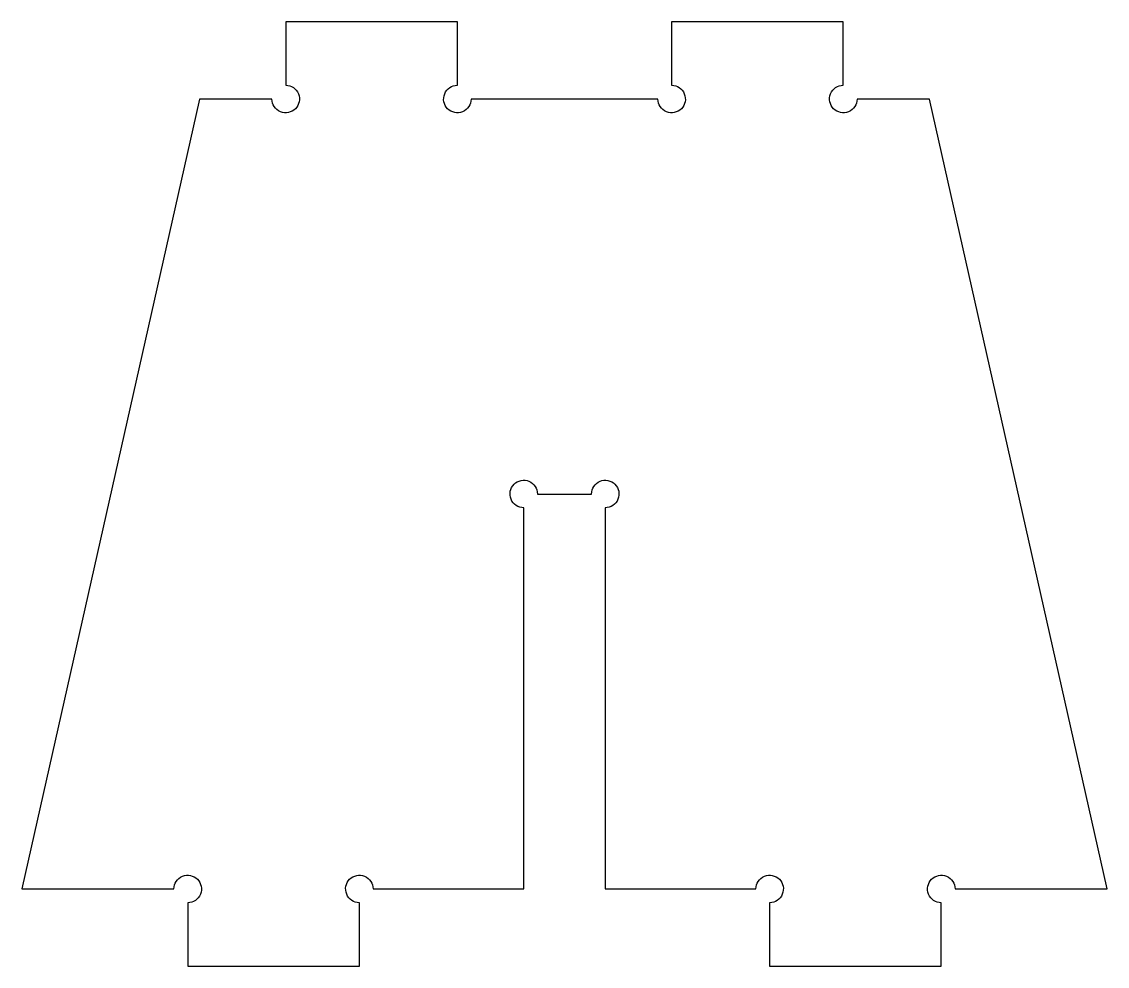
# Model space of a CAD drawing. Header units: millimetres. Extents: x 0 to 253, y 0 to 220.
import ezdxf

# ---------------------------------------------------------------- set-up
doc = ezdxf.new("R2010")
doc.units = ezdxf.units.MM
doc.layers.add('CUT', color=1, linetype='Continuous')

msp = doc.modelspace()

# ---------------------------------------------------------------- linework, layer by layer
at = {"layer": 'CUT'}
msp.add_lwpolyline([(0, 18), (35.49, 18, -2.414214), (38.69, 14.8), (38.69, 0), (78.69, 0), (78.69, 14.8, -2.414214), (81.89, 18), (117, 18), (117, 106.8, -2.414214), (120.2, 110), (132.8, 110, -2.414214), (136, 106.8), (136, 18), (171.11, 18, -2.414214), (174.31, 14.8), (174.31, 0), (214.31, 0), (214.31, 14.8, -2.414214), (217.51, 18), (253, 18), (211.6, 202), (194.67, 202, -2.414214), (191.47, 205.2), (191.47, 220), (151.47, 220), (151.47, 205.2, -2.414214), (148.27, 202), (104.73, 202, -2.414214), (101.53, 205.2), (101.53, 220), (61.53, 220), (61.53, 205.2, -2.414214), (58.33, 202), (41.4, 202)], format="xyb", close=True, dxfattribs=at)

doc.saveas('drawing.dxf')
